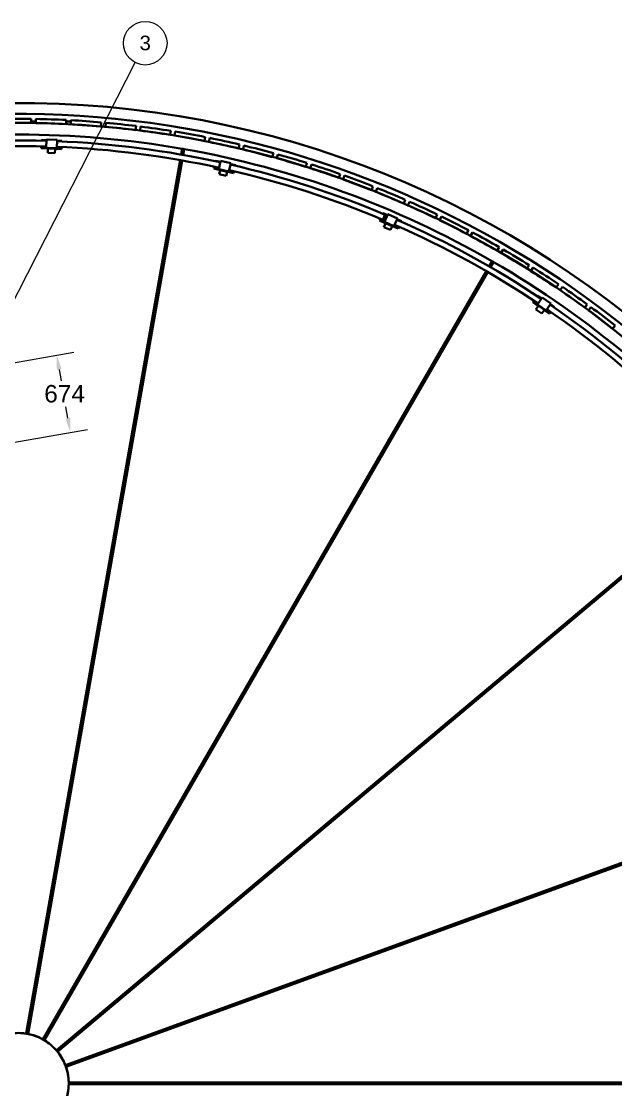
# Model space of a CAD drawing. Header units: millimetres. Extents: x 0 to 42050, y 0 to 29700.
# Drawn here: x 10426 to 15531, y 9513 to 18690 of the extents above; entities that cross this region are included whole.
import ezdxf

# ---------------------------------------------------------------- set-up
doc = ezdxf.new("R2010")
doc.units = ezdxf.units.MM
doc.header["$LTSCALE"] = 50
for name, color, linetype, lineweight in [('Dimension', 7, 'Continuous', 18), ('Symbol', 7, 'Continuous', 18), ('Visible', 7, 'Continuous', 35)]:
    doc.layers.add(name, color=color, linetype=linetype, lineweight=lineweight)
doc.styles.add('Note Text', font='arial.ttf')
doc.styles.add('Title', font='arial.ttf')
doc.dimstyles.new('Default - Method 2b', dxfattribs={"dimscale": 50, "dimtxt": 3, "dimasz": 2.5, "dimexe": 3, "dimexo": 0.5, "dimgap": 0.7, "dimtad": 0, "dimtoh": 1, "dimdec": 1, "dimrnd": 1e-08, "dimtxsty": 'Title', "dimcen": 0.09, "dimdle": 10, "dimclrd": 256, "dimclre": 256, "dimclrt": 7, "dimadec": 0, "dimazin": 2, "dimtfac": 0.833333, "dimtdec": 1, "dimtmove": 0, "dimatfit": 3, "dimfxl": 1, "dimtolj": 1, "dimlwd": -1, "dimlwe": -1, "dimarcsym": 0})

# ---------------------------------------------------------------- blocks, each defined once
blk = doc.blocks.new('Balloon5')
at = {"layer": 'Symbol'}
for p, q in [((204.94, 321.33), (228.09, 366.72)), ((204.49, 321.55), (203.8, 319.1)), ((204.94, 321.33), (203.8, 319.1)), ((205.39, 321.1), (204.49, 321.55)), ((203.8, 319.1), (205.39, 321.1))]:
    blk.add_line(p, q, dxfattribs=at)
at = {"layer": 'Symbol', "flags": 128}
blk.add_lwpolyline([(204.49, 321.55), (203.8, 319.1), (205.39, 321.1), (204.49, 321.55)], dxfattribs=at)
at = {"layer": 'Symbol'}
blk.add_circle((229.79, 370.05), 3.75, dxfattribs=at)
blk.add_solid([(204.49, 321.55), (203.8, 319.1), (205.39, 321.1), (204.49, 321.55)], dxfattribs=at)
at = {"layer": 'Symbol', "insert": (229.79, 370.07), "char_height": 2.5, "attachment_point": 5, "style": 'Note Text'}
blk.add_mtext('3', dxfattribs=at)
blk = doc.blocks.new('*D83')
at = {"layer": 'Defpoints', "color": 0, "transparency": 16777216}
for p in [(10729.2, 15822.8), (10236.8, 15736), (10068.2, 15021.9)]:
    blk.add_point(p, dxfattribs=at)
at = {"layer": 'Dimension', "transparency": 16777216}
for p, q in [((10261.4, 15740.3), (10876.9, 15848.9)), ((10750.9, 15699.7), (10768, 15602.5)), ((10824.5, 15282.2), (10807.4, 15379.3)), ((10092.9, 15026.2), (10994, 15185.1))]:
    blk.add_line(p, q, dxfattribs=at)
for points in [[(10771.4, 15703.3), (10730.4, 15696.1), (10729.2, 15822.8)], [(10845, 15285.8), (10804, 15278.5), (10846.2, 15159.1)]]:
    blk.add_solid(points, dxfattribs=at)
at = {"layer": 'Dimension', "color": 7, "transparency": 16777216, "insert": (10621.9, 15414.3), "char_height": 150, "attachment_point": 7, "style": 'Title'}
blk.add_mtext('\\A1;674', dxfattribs=at)

msp = doc.modelspace()

# ---------------------------------------------------------------- linework, layer by layer
at = {"layer": 'Visible'}
for p, q in [((10509.77, 17817.31), (10510.32, 17852.31)), ((10549.98, 17830.12), (10509.97, 17830.12)), ((10550.31, 17851.68), (10549.76, 17816.69)), ((10809.24, 17807.9), (10811.06, 17842.85)), ((10850.45, 17830.12), (10810.39, 17830.12)), ((10851, 17840.77), (10849.18, 17805.82)), ((11108.16, 17787.62), (11111.25, 17822.48)), ((11151.1, 17818.95), (11148.01, 17784.09)), ((11406.16, 17756.5), (11410.51, 17791.22)), ((11450.2, 17786.25), (11445.85, 17751.52)), ((11702.83, 17714.57), (11708.44, 17749.12)), ((11747.92, 17742.71), (11742.31, 17708.16)), ((10599.32, 17664.75), (10599.49, 17669.56)), ((10599.49, 17669.56), (10640.47, 17668.11)), ((10639.17, 17603.12), (10641.75, 17676.07)), ((10641.47, 17668.08), (10640.47, 17668.11)), ((10641.75, 17676.07), (10731.69, 17672.89)), ((10729.12, 17599.94), (10731.69, 17672.89)), ((10732.41, 17664.86), (10731.41, 17664.9)), ((10773.39, 17663.42), (10732.41, 17664.86)), ((10773.22, 17658.6), (10773.39, 17663.42)), ((11997.78, 17661.91), (12004.64, 17696.23)), ((12043.86, 17688.39), (12037, 17654.07)), ((12290.62, 17598.56), (12298.72, 17632.61)), ((12337.63, 17623.35), (12329.53, 17589.3)), ((10597.02, 17599.6), (10597.62, 17616.47)), ((10597.02, 17599.6), (10643.99, 17597.94)), ((10729.12, 17599.94), (10639.17, 17603.12)), ((10644.17, 17602.94), (10643.99, 17597.94)), ((10652.99, 17597.63), (10643.99, 17597.94)), ((10647.17, 17602.83), (10647.1, 17600.84)), ((10653.09, 17600.62), (10647.1, 17600.84)), ((10651.68, 17560.65), (10652.88, 17594.63)), ((10713.64, 17558.46), (10651.68, 17560.65)), ((10652.99, 17597.63), (10652.88, 17594.63)), ((10652.99, 17597.63), (10714.95, 17595.44)), ((10715.06, 17598.44), (10653.09, 17600.62)), ((10713.64, 17558.46), (10714.84, 17592.44)), ((10714.84, 17592.44), (10714.95, 17595.44)), ((10714.95, 17595.44), (10723.94, 17595.12)), ((10715.06, 17598.44), (10721.05, 17598.22)), ((10721.12, 17600.22), (10721.05, 17598.22)), ((10724.12, 17600.12), (10723.94, 17595.12)), ((10770.91, 17593.46), (10723.94, 17595.12)), ((10770.91, 17593.46), (10771.51, 17610.33)), ((11798.85, 17545.53), (11807.68, 17595.61)), ((11823.44, 17592.83), (11814.61, 17542.75)), ((12580.97, 17524.63), (12590.3, 17558.36)), ((12628.85, 17547.69), (12619.52, 17513.96)), ((10467.43, 9994.7), (11790.46, 17497.97)), ((11806.22, 17495.19), (10483.19, 9991.92)), ((12079.11, 17424.65), (12082.82, 17441.12)), ((12093.42, 17488.25), (12094.48, 17492.95)), ((12094.48, 17492.95), (12134.48, 17483.94)), ((12121.18, 17420.31), (12137.21, 17491.53)), ((12135.45, 17483.73), (12134.48, 17483.94)), ((12137.21, 17491.53), (12225.01, 17471.77)), ((12208.99, 17400.55), (12225.01, 17471.77)), ((12224.23, 17463.75), (12223.26, 17463.97)), ((12264.23, 17454.75), (12224.23, 17463.75)), ((12263.18, 17450.05), (12264.23, 17454.75)), ((12868.44, 17440.2), (12878.99, 17473.57)), ((12917.13, 17461.51), (12906.58, 17428.14)), ((11768.12, 17371.24), (11783.81, 17368.12)), ((12079.11, 17424.65), (12124.96, 17414.34)), ((12208.99, 17400.55), (12121.18, 17420.31)), ((12126.06, 17419.21), (12124.96, 17414.34)), ((12133.75, 17412.36), (12124.96, 17414.34)), ((12125.62, 17376.26), (12133.09, 17409.43)), ((12186.11, 17362.65), (12125.62, 17376.26)), ((12128.99, 17418.55), (12128.55, 17416.6)), ((12134.4, 17415.29), (12128.55, 17416.6)), ((12133.75, 17412.36), (12133.09, 17409.43)), ((12133.75, 17412.36), (12194.23, 17398.75)), ((12194.89, 17401.67), (12134.4, 17415.29)), ((12186.11, 17362.65), (12193.57, 17395.82)), ((12193.57, 17395.82), (12194.23, 17398.75)), ((12194.23, 17398.75), (12203.01, 17396.77)), ((12194.89, 17401.67), (12200.74, 17400.36)), ((12201.18, 17402.31), (12200.74, 17400.36)), ((12204.11, 17401.65), (12203.01, 17396.77)), ((12248.87, 17386.45), (12203.01, 17396.77)), ((12248.87, 17386.45), (12252.57, 17402.92)), ((13152.66, 17345.39), (13164.42, 17378.36)), ((13202.09, 17364.92), (13190.34, 17331.95)), ((13433.25, 17240.32), (13446.2, 17272.84)), ((13483.36, 17258.04), (13470.41, 17225.52)), ((13709.84, 17125.13), (13723.96, 17157.16)), ((13760.56, 17141.02), (13746.44, 17109)), ((13503.27, 16978.6), (13509.96, 16994.1)), ((13503.27, 16978.6), (13546.42, 16959.98)), ((13529.1, 17038.45), (13531, 17042.87)), ((13531, 17042.87), (13568.65, 17026.63)), ((13531.67, 16984.97), (13550.45, 17029.47)), ((13533.09, 16988.33), (13533.77, 16987.42)), ((13538.1, 16982.25), (13556.92, 17026.74)), ((13539.52, 16985.61), (13538.39, 16985.47)), ((13549.04, 17026.1), (13541.06, 17007.22)), ((13543.82, 16966.55), (13572.74, 17033.58)), ((13555.49, 17023.38), (13547.51, 17004.5)), ((13549.04, 17026.1), (13550.18, 17026.25)), ((13549.04, 17026.1), (13549.04, 17026.11)), ((13555.49, 17023.38), (13554.8, 17024.29)), ((13555.5, 17023.37), (13555.49, 17023.38)), ((13569.57, 17026.23), (13568.65, 17026.63)), ((13572.74, 17033.58), (13655.37, 16997.92)), ((13626.45, 16930.89), (13655.37, 16997.92)), ((13653.12, 16990.18), (13652.2, 16990.58)), ((13690.77, 16973.94), (13653.12, 16990.18)), ((13982.06, 16999.98), (13997.33, 17031.47)), ((14033.32, 17014.02), (14018.05, 16982.52)), ((13540.03, 16922.44), (13553.5, 16953.66)), ((13596.96, 16897.88), (13540.03, 16922.44)), ((13626.45, 16930.89), (13543.82, 16966.55)), ((13548.41, 16964.57), (13546.42, 16959.98)), ((13554.69, 16956.41), (13546.42, 16959.98)), ((13551.16, 16963.38), (13550.37, 16961.55)), ((13555.88, 16959.17), (13550.37, 16961.55)), ((13554.69, 16956.41), (13553.5, 16953.66)), ((13554.69, 16956.41), (13611.61, 16931.85)), ((13612.8, 16934.61), (13555.88, 16959.17)), ((13596.96, 16897.88), (13610.43, 16929.1)), ((13610.43, 16929.1), (13611.61, 16931.85)), ((13611.61, 16931.85), (13619.88, 16928.29)), ((13612.8, 16934.61), (13618.31, 16932.23)), ((13619.1, 16934.06), (13618.31, 16932.23)), ((13621.86, 16932.88), (13619.88, 16928.29)), ((13663.03, 16909.66), (13619.88, 16928.29)), ((13663.03, 16909.66), (13669.72, 16925.16)), ((13688.86, 16969.51), (13690.77, 16973.94)), ((14249.56, 16865.02), (14265.96, 16895.94)), ((14301.3, 16877.19), (14284.89, 16846.27)), ((14511.98, 16720.44), (14529.5, 16750.74)), ((14564.13, 16730.72), (14546.61, 16700.42)), ((14442.97, 16586.11), (14468.39, 16630.14)), ((14482.25, 16622.14), (14456.83, 16578.11)), ((10609.31, 9946.02), (14418.82, 16544.28)), ((14432.68, 16536.28), (10623.17, 9938.02)), ((14768.98, 16566.42), (14787.59, 16596.07)), ((14821.47, 16574.8), (14802.86, 16545.16)), ((14361.75, 16445.43), (14376.13, 16438.34)), ((15020.22, 16403.18), (15039.89, 16432.13)), ((14856.81, 16330.88), (14859.5, 16334.87)), ((14859.5, 16334.87), (14893.49, 16311.95)), ((15072.97, 16409.65), (15053.3, 16380.7)), ((14820.36, 16276.84), (14829.8, 16290.83)), ((14820.36, 16276.84), (14859.33, 16250.56)), ((14846.1, 16214.85), (14865.11, 16243.04)), ((14857.98, 16257.5), (14898.8, 16318.02)), ((14932.59, 16207.17), (14857.98, 16257.5)), ((14862.12, 16254.7), (14859.33, 16250.56)), ((14866.79, 16245.53), (14859.33, 16250.56)), ((14864.61, 16253.03), (14863.49, 16251.37)), ((14868.46, 16248.01), (14863.49, 16251.37)), ((14866.79, 16245.53), (14865.11, 16243.04)), ((14866.79, 16245.53), (14918.19, 16210.86)), ((14919.87, 16213.34), (14868.46, 16248.01)), ((14894.32, 16311.39), (14893.49, 16311.95)), ((14898.8, 16318.02), (14973.41, 16267.69)), ((14932.59, 16207.17), (14973.41, 16267.69)), ((14969.77, 16260.5), (14968.94, 16261.06)), ((15003.76, 16237.58), (14969.77, 16260.5)), ((15265.36, 16230.92), (15286.07, 16259.13)), ((14897.5, 16180.18), (14846.1, 16214.85)), ((14897.5, 16180.18), (14916.51, 16208.37)), ((14916.51, 16208.37), (14918.19, 16210.86)), ((14918.19, 16210.86), (14925.65, 16205.82)), ((14919.87, 16213.34), (14924.84, 16209.99)), ((14925.96, 16211.65), (14924.84, 16209.99)), ((14928.44, 16209.97), (14925.65, 16205.82)), ((14964.61, 16179.54), (14925.65, 16205.82)), ((14964.61, 16179.54), (14974.05, 16193.54)), ((15001.06, 16233.58), (15003.76, 16237.58)), ((15318.32, 16235.47), (15297.61, 16207.25)), ((15504.09, 16049.87), (15525.81, 16077.31)), ((10725.99, 9851.75), (16562.49, 14749.15)), ((16572.77, 14736.9), (10736.27, 9839.49)), ((10803.38, 9723.25), (17962.91, 12329.11)), ((17968.38, 12314.07), (10808.85, 9708.22)), ((10832.16, 9576.04), (18451.17, 9576.04)), ((18451.17, 9560.04), (10832.16, 9560.04))]:
    msp.add_line(p, q, dxfattribs=at)
for radius in [8250, 431.86]:
    msp.add_circle((10400.33, 9568.04), radius, dxfattribs=at)
for centre, radius, start, end in [((10400.33, 9568.04), 8420, 189.63897, 187.108321), ((10400.33, 9568.04), 8326.9, 263.582685, 174.288022), ((10400.33, 9568.04), 8285, 89.239307, 91.043607), ((10400.33, 9568.04), 8250, 89.239894, 91.04302), ((10400.33, 9568.04), 8250, 87.158969, 88.962096), ((10400.33, 9568.04), 8285, 87.158382, 88.962682), ((10400.33, 9568.04), 8250, 85.078044, 86.881171), ((10400.33, 9568.04), 8285, 85.077457, 86.881758), ((10400.33, 9568.04), 8285, 82.996532, 84.800833), ((10400.33, 9568.04), 8150, 80.056241, 99.943759), ((10400.33, 9568.04), 8250, 82.997119, 84.800246), ((10400.33, 9568.04), 8250, 80.916194, 82.719321), ((10400.33, 9568.04), 8285, 80.915607, 82.719908), ((10400.33, 9568.04), 8285, 78.834683, 80.638983), ((10400.33, 9568.04), 8099.15, 88.29495, 98.316801), ((10400.33, 9568.04), 8099.15, 77.636409, 87.65826), ((10400.33, 9568.04), 8250, 78.835269, 80.638396), ((10400.33, 9568.04), 8250, 76.754344, 78.557471), ((10400.33, 9568.04), 8285, 76.753758, 78.558058), ((10400.33, 9568.04), 8285, 74.672833, 76.477133), ((10400.33, 9568.04), 8050.85, 88.29686, 98.314891), ((10400.33, 9568.04), 8050.85, 77.638319, 87.65635), ((10400.33, 9568.04), 8150, 79.943759, 80.056241), ((10400.33, 9568.04), 8150, 60.056241, 79.943759), ((10400.33, 9568.04), 8250, 74.67342, 76.476546), ((10400.33, 9568.04), 8285, 72.591908, 74.396208), ((10400.33, 9568.04), 8099.15, 67.111086, 76.999719), ((10400.33, 9568.04), 8250, 72.592495, 74.395622), ((10400.33, 9568.04), 8285, 70.510983, 72.315284), ((10400.33, 9568.04), 8050.85, 67.111086, 76.997809), ((10400.33, 9568.04), 8250, 70.51157, 72.314697), ((10400.33, 9568.04), 8285, 68.430058, 70.234359), ((10400.33, 9568.04), 7870, 79.941758, 80.058242), ((10400.33, 9568.04), 8250, 68.430645, 70.233772), ((10400.33, 9568.04), 8285, 66.349133, 68.153434), ((10400.33, 9568.04), 8250, 66.34972, 68.152847), ((10400.33, 9568.04), 7695, 79.940433, 80.059567), ((10400.33, 9568.04), 8250, 64.268795, 66.071922), ((10400.33, 9568.04), 8285, 64.268209, 66.072509), ((13537.76, 16990.43), 5, 216.966532, 277.205971), ((10400.33, 9568.04), 8050.85, 66.979778, 67.061418), ((13550.81, 17021.29), 5, 36.966532, 97.205971), ((10400.33, 9568.04), 8099.15, 66.977868, 67.061418), ((10400.33, 9568.04), 8099.15, 56.319327, 66.341178), ((10400.33, 9568.04), 8250, 62.18787, 63.990997), ((10400.33, 9568.04), 8285, 62.187284, 63.991584), ((10400.33, 9568.04), 8050.85, 56.321237, 66.339268), ((10400.33, 9568.04), 8250, 60.106946, 61.910072), ((10400.33, 9568.04), 8285, 60.106359, 61.910659), ((10400.33, 9568.04), 8285, 58.025434, 59.829734), ((10400.33, 9568.04), 8150, 59.943759, 60.056241), ((10400.33, 9568.04), 8150, 40.056241, 59.943759), ((10400.33, 9568.04), 8250, 58.026021, 59.829148), ((10400.33, 9568.04), 8250, 55.945096, 57.748223), ((10400.33, 9568.04), 8285, 55.944509, 57.74881), ((10400.33, 9568.04), 7870, 59.941758, 60.058242), ((10400.33, 9568.04), 8250, 53.864171, 55.667298), ((10400.33, 9568.04), 8285, 53.863584, 55.667885), ((10400.33, 9568.04), 8099.15, 45.660786, 55.682637), ((10400.33, 9568.04), 7695, 59.940433, 60.059567), ((10400.33, 9568.04), 8050.85, 45.662696, 55.680727), ((10400.33, 9568.04), 8250, 51.783246, 53.586373), ((10400.33, 9568.04), 8285, 51.782659, 53.58696), ((10400.33, 9568.04), 1000, 79.541629, 80.458371), ((10400.33, 9568.04), 1000, 59.541629, 60.458371), ((10400.33, 9568.04), 1000, 39.541629, 40.458371), ((10400.33, 9568.04), 431.91, 81.06132, 98.93868), ((10400.33, 9568.04), 431.91, 61.06132, 78.93868), ((10400.33, 9568.04), 431.91, 41.06132, 58.93868), ((10400.33, 9568.04), 1000, 19.541629, 20.458371), ((10400.33, 9568.04), 431.91, 21.06132, 38.93868), ((10400.33, 9568.04), 431.91, 1.06132, 18.93868), ((10400.33, 9568.04), 431.91, 341.06132, 358.93868), ((10400.33, 9568.04), 1000, 359.541629, 0.458371)]:
    msp.add_arc(centre, radius, start, end, dxfattribs=at)

# ---------------------------------------------------------------- block references
at = {"layer": 'Symbol', "xscale": 50, "yscale": 50, "zscale": 50}
msp.add_blockref('Balloon5', (0, 0), dxfattribs=at)

# ---------------------------------------------------------------- dimensions: what is measured, and where the dimension line sits
at = {"layer": 'Dimension'}
dim = msp.add_linear_dim(base=(10729.19, 15822.81), p1=(10068.23, 15021.87), p2=(10236.79, 15735.99), angle=100, dimstyle='Default - Method 2b', override={"dimgap": 0.7, "dimtih": 1, "dimdec": 1, "dimtol": 0, "dimlim": 0, "dimtp": 0, "dimtm": 0, "dimtdec": 1, "dimtofl": 0, "dimatfit": 1}, dxfattribs=at)
dim.commit()
dim.dimension.update_dxf_attribs({"geometry": '*D83', "text_midpoint": (10787.71, 15490.93), "dimtype": 160})

doc.saveas('drawing.dxf')
